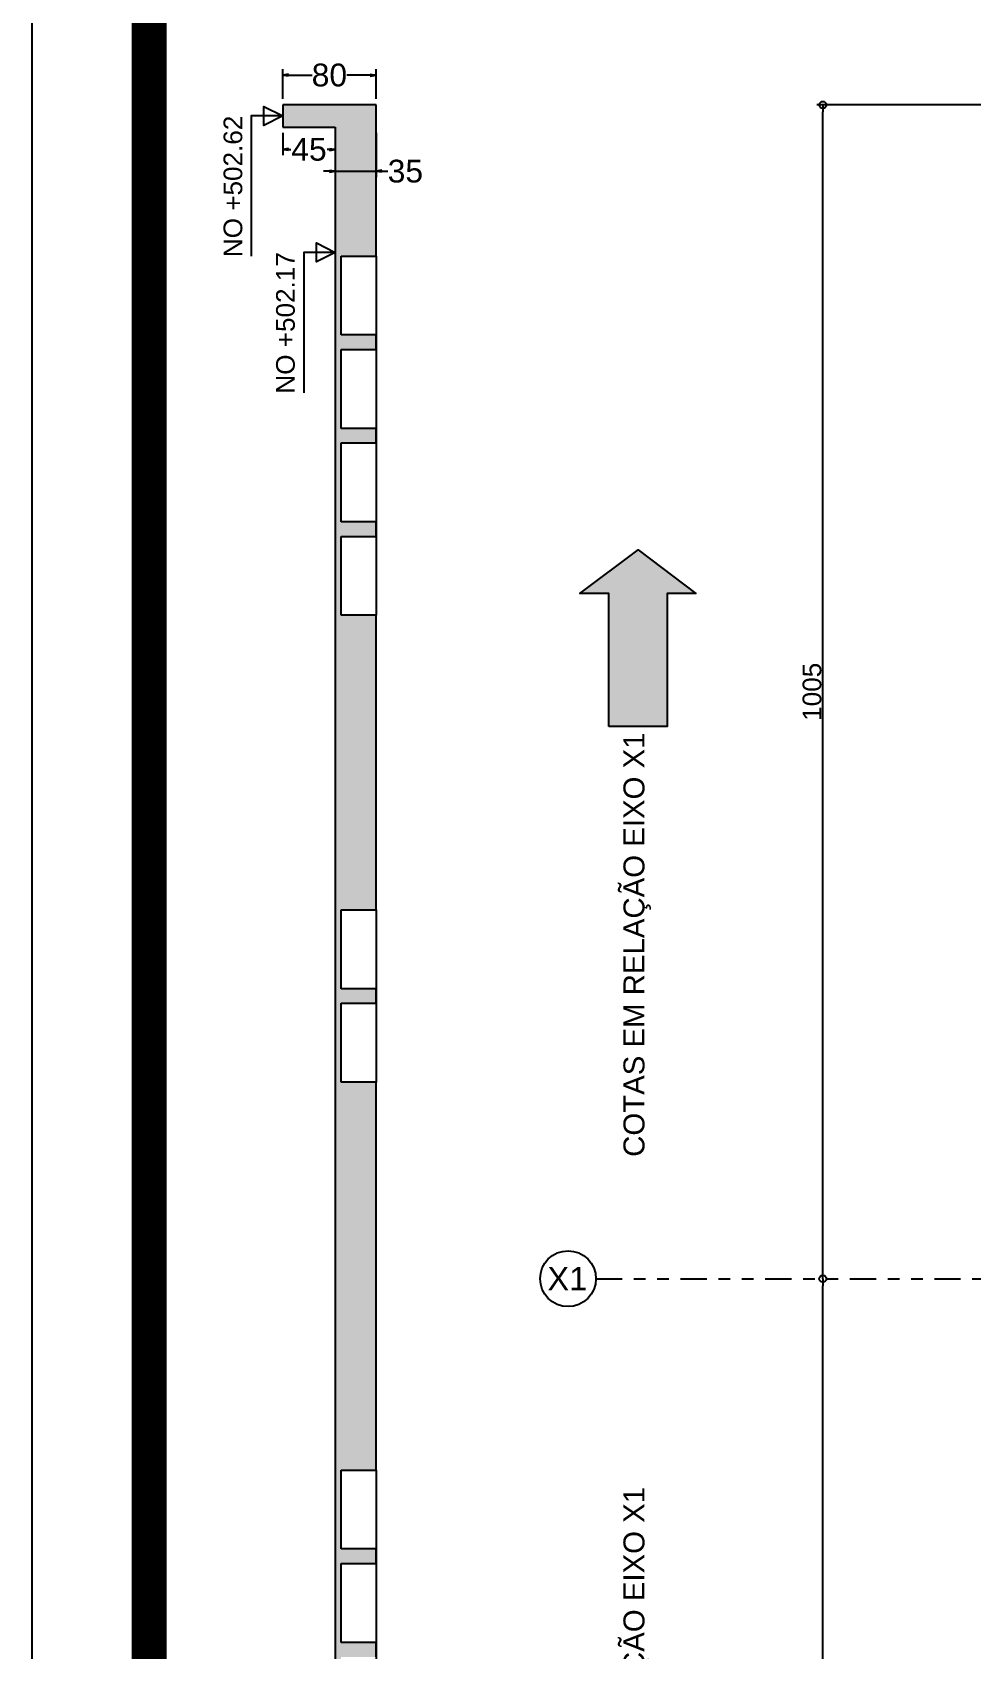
# Model space of a CAD drawing. Header units: millimetres. Extents: x -967 to 563, y -1588 to 506.
# Drawn here: x 22.39 to 30.44, y -235.16 to -221.31 of the extents above; entities that cross this region are included whole.
import ezdxf
from ezdxf.enums import TextEntityAlignment as Align

# ---------------------------------------------------------------- set-up
doc = ezdxf.new("R2010")
doc.units = ezdxf.units.MM
for name, pattern in [('CONTINU', [0]), ('CYPE_RAYAPUNTOPUNTO', [0.45, 0.225, -0.075, 0, -0.075, 0, -0.075]), ('DASHDOT', [1, 0.5, -0.25, 0, -0.25])]:
    doc.linetypes.add(name, pattern=pattern)
for name, color, linetype in [('00 - IMPPER - FOLHA - BORDAS', 1, 'Continuous'), ('18', 7, 'Continuous'), ('AR-COTA-EXE-50', 7, 'Continuous'), ('COMP_INDNIVEL', 4, 'Continuous'), ('COMP_NIVEL', 4, 'Continuous'), ('COTAS', 1, 'Continuous'), ('EIXOS', 8, 'DASHDOT'), ('TEXTO_EIXOS', 7, 'Continuous')]:
    doc.layers.add(name, color=color, linetype=linetype)
doc.styles.add('ARIAL', font='arial.ttf')
doc.styles.add('CYPETXT', font='arial.ttf', dxfattribs={"height": 0.2})
doc.dimstyles.new('AVILLA 100 2', dxfattribs={"dimtxt": 0.16, "dimasz": 0.06, "dimexe": 0.05, "dimexo": 0.05, "dimgap": 0.01, "dimtad": 3, "dimdec": 1, "dimlfac": 100, "dimzin": 9, "dimdsep": 46, "dimtxsty": 'ARIAL', "dimblk": 'ORIGIN', "dimcen": 1.5, "dimclrd": 10, "dimclre": 10, "dimclrt": 7, "dimadec": 0, "dimazin": 0, "dimtfac": 1, "dimtdec": 1, "dimtmove": 0, "dimatfit": 1, "dimfxl": 1, "dimarcsym": 0})
doc.dimstyles.new('COTAS CORTE', dxfattribs={"dimtxt": 0.133333, "dimasz": 0.05, "dimexe": 0.05, "dimexo": 0.05, "dimgap": 0.01, "dimtad": 0, "dimdec": 1, "dimlfac": 100, "dimzin": 9, "dimdsep": 46, "dimtxsty": 'ARIAL', "dimblk": 'OPEN', "dimcen": 1.5, "dimadec": 0, "dimazin": 0, "dimtfac": 1, "dimtdec": 1, "dimtmove": 0, "dimatfit": 1, "dimldrblk": 'OPEN', "dimfxl": 1, "dimarcsym": 0})

# ---------------------------------------------------------------- blocks, each defined once
blk = doc.blocks.new('a0 impper')
at = {"layer": '00 - IMPPER - FOLHA - BORDAS'}
blk.add_line((2702.589, 1150.411), (2702.589, 1199.811), dxfattribs=at)
at = {"layer": '00 - IMPPER - FOLHA - BORDAS', "const_width": 0.3}
blk.add_lwpolyline([(2703.589, 1116.711), (2818.989, 1116.711), (2818.989, 1198.811), (2703.589, 1198.811)], close=True, dxfattribs=at)
blk = doc.blocks.new('_Open')
at = {"color": 0, "linetype": 'ByBlock', "lineweight": -2}
for p, q in [((-1, 0.17), (0, 0)), ((-1, -0.17), (0, 0)), ((0, 0), (-1, 0))]:
    blk.add_line(p, q, dxfattribs=at)
blk = doc.blocks.new('*D895')
at = {"layer": 'AR-COTA-EXE-50', "color": 0, "linetype": 'ByBlock', "lineweight": -2, "transparency": 16777216}
for p, q in [((24.537, -222.172), (24.537, -222.364)), ((24.987, -222.172), (24.987, -222.364)), ((24.587, -222.314), (24.608, -222.314)), ((24.937, -222.314), (24.917, -222.314))]:
    blk.add_line(p, q, dxfattribs=at)
at = {"layer": 'Defpoints', "color": 0, "linetype": 'ByBlock', "transparency": 16777216}
for p in [(24.537, -222.122), (24.987, -222.122), (24.537, -222.314)]:
    blk.add_point(p, dxfattribs=at)
at = {"layer": 'AR-COTA-EXE-50', "color": 0, "linetype": 'ByBlock', "lineweight": -2, "transparency": 16777216, "xscale": 0.05, "yscale": 0.05, "zscale": 0.05, "rotation": 180}
blk.add_blockref('_Open', (24.537, -222.314), dxfattribs=at)
at = {"layer": 'AR-COTA-EXE-50', "color": 0, "linetype": 'ByBlock', "lineweight": -2, "transparency": 16777216, "xscale": 0.05, "yscale": 0.05, "zscale": 0.05}
blk.add_blockref('_Open', (24.987, -222.314), dxfattribs=at)
at = {"layer": 'AR-COTA-EXE-50', "color": 0, "linetype": 'ByBlock', "transparency": 16777216, "insert": (24.762, -222.314), "char_height": 0.195, "attachment_point": 5, "style": 'ARIAL'}
blk.add_mtext('45', dxfattribs=at)
blk = doc.blocks.new('*D896')
at = {"layer": 'AR-COTA-EXE-50', "color": 0, "linetype": 'ByBlock', "lineweight": -2, "transparency": 16777216}
for p, q in [((24.537, -221.882), (24.537, -221.628)), ((24.587, -221.678), (24.788, -221.678)), ((25.287, -221.678), (25.087, -221.678)), ((25.337, -221.882), (25.337, -221.628))]:
    blk.add_line(p, q, dxfattribs=at)
at = {"layer": 'Defpoints', "color": 0, "linetype": 'ByBlock', "transparency": 16777216}
for p in [(24.537, -221.678), (24.537, -221.932), (25.337, -221.932)]:
    blk.add_point(p, dxfattribs=at)
at = {"layer": 'AR-COTA-EXE-50', "color": 0, "linetype": 'ByBlock', "lineweight": -2, "transparency": 16777216, "xscale": 0.05, "yscale": 0.05, "zscale": 0.05, "rotation": 180}
blk.add_blockref('_Open', (24.537, -221.678), dxfattribs=at)
at = {"layer": 'AR-COTA-EXE-50', "color": 0, "linetype": 'ByBlock', "lineweight": -2, "transparency": 16777216, "xscale": 0.05, "yscale": 0.05, "zscale": 0.05}
blk.add_blockref('_Open', (25.337, -221.678), dxfattribs=at)
at = {"layer": 'AR-COTA-EXE-50', "color": 0, "linetype": 'ByBlock', "transparency": 16777216, "insert": (24.937, -221.678), "char_height": 0.195, "attachment_point": 5, "style": 'ARIAL'}
blk.add_mtext('80', dxfattribs=at)
blk = doc.blocks.new('*D897')
at = {"layer": 'AR-COTA-EXE-50', "color": 0, "linetype": 'ByBlock', "lineweight": -2, "transparency": 16777216}
for p, q in [((24.987, -222.172), (24.987, -222.551)), ((25.337, -222.172), (25.337, -222.551)), ((24.937, -222.501), (24.887, -222.501)), ((24.987, -222.501), (25.337, -222.501)), ((25.387, -222.501), (25.437, -222.501))]:
    blk.add_line(p, q, dxfattribs=at)
at = {"layer": 'Defpoints', "color": 0, "linetype": 'ByBlock', "transparency": 16777216}
for p in [(24.987, -222.122), (25.337, -222.122), (24.987, -222.501)]:
    blk.add_point(p, dxfattribs=at)
at = {"layer": 'AR-COTA-EXE-50', "color": 0, "linetype": 'ByBlock', "lineweight": -2, "transparency": 16777216, "xscale": 0.05, "yscale": 0.05, "zscale": 0.05}
blk.add_blockref('_Open', (24.987, -222.501), dxfattribs=at)
at = {"layer": 'AR-COTA-EXE-50', "color": 0, "linetype": 'ByBlock', "lineweight": -2, "transparency": 16777216, "xscale": 0.05, "yscale": 0.05, "zscale": 0.05, "rotation": 180}
blk.add_blockref('_Open', (25.337, -222.501), dxfattribs=at)
at = {"layer": 'AR-COTA-EXE-50', "color": 0, "linetype": 'ByBlock', "transparency": 16777216, "insert": (25.588, -222.501), "char_height": 0.195, "attachment_point": 5, "style": 'ARIAL'}
blk.add_mtext('35', dxfattribs=at)
blk = doc.blocks.new('_Origin')
at = {"color": 0, "linetype": 'ByBlock', "lineweight": -2}
blk.add_line((0, 0), (-1, 0), dxfattribs=at)
blk.add_circle((0, 0), 0.5, dxfattribs=at)
blk = doc.blocks.new('*D52')
at = {"layer": 'COTAS', "color": 10, "linetype": 'ByBlock', "lineweight": -2, "transparency": 16777216}
for p, q in [((702.869, -135.1), (701.288, -135.1)), ((701.338, -145.09), (701.338, -135.16))]:
    blk.add_line(p, q, dxfattribs=at)
at = {"layer": 'Defpoints', "color": 0, "linetype": 'ByBlock', "transparency": 16777216}
for p in [(701.338, -135.1), (702.919, -135.1), (701.338, -145.15)]:
    blk.add_point(p, dxfattribs=at)
at = {"layer": 'COTAS', "color": 10, "linetype": 'ByBlock', "lineweight": -2, "transparency": 16777216, "xscale": 0.06, "yscale": 0.06, "zscale": 0.06}
for p, rotation in [((701.338, -135.1), 90), ((701.338, -145.15), 270)]:
    blk.add_blockref('_Origin', p, dxfattribs=dict(at, rotation=rotation))
at = {"layer": 'COTAS', "color": 7, "linetype": 'ByBlock', "transparency": 16777216, "insert": (701.246, -140.125), "char_height": 0.16, "attachment_point": 5, "rotation": 90, "style": 'ARIAL'}
blk.add_mtext('1005', dxfattribs=at)
blk = doc.blocks.new('*D55')
at = {"layer": 'COTAS', "color": 10, "linetype": 'ByBlock', "lineweight": -2, "transparency": 16777216}
blk.add_line((701.338, -159.3), (701.338, -145.21), dxfattribs=at)
at = {"layer": 'Defpoints', "color": 0, "linetype": 'ByBlock', "transparency": 16777216}
for p in [(701.338, -145.15), (701.338, -145.15), (701.338, -159.36)]:
    blk.add_point(p, dxfattribs=at)
at = {"layer": 'COTAS', "color": 10, "linetype": 'ByBlock', "lineweight": -2, "transparency": 16777216, "xscale": 0.06, "yscale": 0.06, "zscale": 0.06}
for p, rotation in [((701.338, -145.15), 90), ((701.338, -159.36), 270)]:
    blk.add_blockref('_Origin', p, dxfattribs=dict(at, rotation=rotation))
at = {"layer": 'COTAS', "color": 7, "linetype": 'ByBlock', "transparency": 16777216, "insert": (701.248, -152.255), "char_height": 0.16, "attachment_point": 5, "rotation": 90, "style": 'ARIAL'}
blk.add_mtext('1421', dxfattribs=at)
blk = doc.blocks.new('EIXOS DE OBRA TERREO1')
at = {"linetype": 'CONTINU', "ltscale": 0.05}
h = blk.add_hatch(color=8, dxfattribs=at)
h.dxf.hatch_style = 1
h.paths.add_polyline_path([(699.5048, -140.4208), (699.5048, -139.2833), (699.2548, -139.2833), (699.7548, -138.9083), (700.2492, -139.2833), (700.0048, -139.2833), (700.0048, -140.4208)])
blk.add_lwpolyline([(699.5048, -140.4208), (699.5048, -139.2833), (699.2548, -139.2833), (699.7548, -138.9083), (700.2492, -139.2833), (700.0048, -139.2833), (700.0048, -140.4208)], close=True)
at = {"layer": 'EIXOS', "linetype": 'CYPE_RAYAPUNTOPUNTO'}
blk.add_line((699.3939, -145.1497), (774.5346, -145.1497), dxfattribs=at)
at = {"layer": 'EIXOS', "linetype": 'CONTINU', "ltscale": 0.05}
blk.add_circle((699.1549, -145.1497), 0.239, dxfattribs=at)
at = {"layer": 'TEXTO_EIXOS', "style": 'CYPETXT'}
blk.add_text('X1', height=0.2, dxfattribs=at).set_placement((699.1493, -145.1497), align=Align.MIDDLE_CENTER)
at = {"layer": 'TEXTO_EIXOS', "char_height": 0.18, "width": 4.311429, "attachment_point": 5, "rotation": 90, "style": 'CYPETXT'}
for insert in [(699.7477, -142.29), (699.7477, -148.749)]:
    blk.add_mtext('COTAS EM RELAÇÃO EIXO X1', dxfattribs=dict(at, insert=insert))
at = {"layer": 'COTAS', "linetype": 'ByBlock'}
for base, p1, p2, picture, middle in [((701.3379, -135.0997), (701.3379, -145.1497), (702.919, -135.0997), '*D52', (701.2462, -140.1247)), ((701.3379, -145.1497), (701.3379, -159.3597), (701.3379, -145.1497), '*D55', (701.2476, -152.2547))]:
    dim = blk.add_linear_dim(base=base, p1=p1, p2=p2, angle=90, dimstyle='AVILLA 100 2', override={"dimtmove": 1}, dxfattribs=at)
    dim.commit()
    dim.dimension.update_dxf_attribs({"geometry": picture, "text_midpoint": middle})

msp = doc.modelspace()

# ---------------------------------------------------------------- hatches: boundary and pattern name
at = {"linetype": 'ByBlock'}
h = msp.add_hatch(color=8, dxfattribs=at)
h.dxf.hatch_style = 1
h.paths.add_polyline_path([(25.3375, -222.1221), (25.3375, -221.9321), (24.5375, -221.9321), (24.5375, -222.1221), (24.9875, -222.1221), (24.9875, -241.67), (24.7875, -241.67), (24.7875, -241.79), (24.9875, -241.79), (24.9875, -241.791), (25.3375, -241.791), (25.3375, -236.6946), (25.0375, -236.6946), (25.0375, -236.0201), (25.3375, -236.0201), (25.3375, -235.8951), (25.0375, -235.8951), (25.0375, -235.2206), (25.3375, -235.2206), (25.3375, -235.0956), (25.0375, -235.0956), (25.0375, -234.4211), (25.3375, -234.4211), (25.3375, -234.2961), (25.0375, -234.2961), (25.0375, -233.6216), (25.3375, -233.6216), (25.3375, -230.2986), (25.0375, -230.2986), (25.0375, -229.6241), (25.3375, -229.6241), (25.3375, -229.4991), (25.0375, -229.4991), (25.0375, -228.8246), (25.3375, -228.8246), (25.3375, -226.3011), (25.0375, -226.3011), (25.0375, -225.6266), (25.3375, -225.6266), (25.3375, -225.5016), (25.0375, -225.5016), (25.0375, -224.8271), (25.3375, -224.8271), (25.3375, -224.7021), (25.0375, -224.7021), (25.0375, -224.0276), (25.3375, -224.0276), (25.3375, -223.9026), (25.0375, -223.9026), (25.0375, -223.2281), (25.3375, -223.2281)])
h.paths.add_polyline_path([(25.3874, -242.0647), (25.7879, -242.0647), (25.7879, -241.6629), (25.3874, -241.6629)], flags=9)
h.paths.add_polyline_path([(25.3873, -241.4448), (25.7878, -241.4448), (25.7878, -241.043), (25.3873, -241.043)], flags=9)
h.paths.add_polyline_path([(25.3873, -222.704), (25.7878, -222.704), (25.7878, -222.3022), (25.3873, -222.3022)], flags=9)

# ---------------------------------------------------------------- linework, layer by layer
at = {"layer": '18'}
for p, q in [((25.3375, -221.9321), (24.5375, -221.9321)), ((24.5375, -221.9321), (24.5375, -222.1221)), ((25.3375, -222.1221), (25.3375, -221.9321)), ((24.5375, -222.1221), (24.9875, -222.1221)), ((24.9875, -222.1221), (24.9875, -241.67)), ((25.3375, -223.2281), (25.3375, -222.1221)), ((25.0375, -223.9026), (25.0375, -223.2281)), ((25.0375, -223.2281), (25.3375, -223.2281)), ((25.3375, -223.2281), (25.3375, -226.3011)), ((25.3375, -223.9026), (25.0375, -223.9026)), ((25.0375, -224.7021), (25.0375, -224.0276)), ((25.0375, -224.0276), (25.3375, -224.0276)), ((25.3375, -224.0276), (25.3375, -223.9026)), ((25.3375, -224.7021), (25.0375, -224.7021)), ((25.3375, -224.8271), (25.3375, -224.7021)), ((25.0375, -225.5016), (25.0375, -224.8271)), ((25.0375, -224.8271), (25.3375, -224.8271)), ((25.3375, -225.5016), (25.0375, -225.5016)), ((25.3375, -225.6266), (25.3375, -225.5016)), ((25.0375, -226.3011), (25.0375, -225.6266)), ((25.0375, -225.6266), (25.3375, -225.6266)), ((25.3375, -226.3011), (25.0375, -226.3011)), ((25.3375, -228.8246), (25.3375, -226.3011)), ((25.0375, -229.4991), (25.0375, -228.8246)), ((25.0375, -228.8246), (25.3375, -228.8246)), ((25.3375, -228.8246), (25.3375, -230.2986)), ((25.3375, -229.4991), (25.0375, -229.4991)), ((25.3375, -229.6241), (25.3375, -229.4991)), ((25.0375, -230.2986), (25.0375, -229.6241)), ((25.0375, -229.6241), (25.3375, -229.6241)), ((25.3375, -230.2986), (25.0375, -230.2986)), ((25.3375, -233.6216), (25.3375, -230.2986)), ((25.0375, -234.2961), (25.0375, -233.6216)), ((25.0375, -233.6216), (25.3375, -233.6216)), ((25.3375, -233.6216), (25.3375, -236.6946)), ((25.3375, -234.2961), (25.0375, -234.2961)), ((25.0375, -235.0956), (25.0375, -234.4211)), ((25.0375, -234.4211), (25.3375, -234.4211)), ((25.3375, -234.4211), (25.3375, -234.2961)), ((25.3375, -235.0956), (25.0375, -235.0956)), ((25.3375, -235.2206), (25.3375, -235.0956))]:
    msp.add_line(p, q, dxfattribs=at)
at = {"layer": 'COMP_INDNIVEL'}
for points in [[(24.5375, -222.0271), (24.3755, -222.1081), (24.3755, -221.9461), (24.5375, -222.0271)], [(24.9875, -223.1957), (24.8255, -223.2767), (24.8255, -223.1147), (24.9875, -223.1957)]]:
    msp.add_lwpolyline(points, close=True, dxfattribs=at)
for points in [[(24.5375, -222.0271), (24.2675, -222.0271), (24.2675, -223.2289)], [(24.9875, -223.1957), (24.7175, -223.1957), (24.7175, -224.3975)]]:
    msp.add_lwpolyline(points, dxfattribs=at)

# ---------------------------------------------------------------- block references
msp.add_blockref('a0 impper', (-2680.1975, -1411.0778))
at = {"color": 9, "linetype": 'ByBlock'}
msp.add_blockref('EIXOS DE OBRA TERREO1', (-672.1735, -86.8324), dxfattribs=at)

# ---------------------------------------------------------------- texts
at = {"layer": 'COMP_NIVEL', "style": 'ARIAL'}
for s, p in [('NO +502.62', (24.1904, -222.0248)), ('NO +502.17', (24.6404, -223.1934))]:
    msp.add_text(s, height=0.16, rotation=90, dxfattribs=at).set_placement(p, align=Align.RIGHT)

# ---------------------------------------------------------------- dimensions: what is measured, and where the dimension line sits
at = {"layer": 'AR-COTA-EXE-50', "color": 0, "linetype": 'ByBlock'}
for base, p1, p2, picture, middle in [((24.5375, -221.6784), (25.3375, -221.9321), (24.5375, -221.9321), '*D896', (24.9375, -221.6784)), ((24.5375, -222.3144), (24.9875, -222.1221), (24.5375, -222.1221), '*D895', (24.7625, -222.3144))]:
    dim = msp.add_linear_dim(base=base, p1=p1, p2=p2, dimstyle='COTAS CORTE', override={"dimtxt": 0.195}, dxfattribs=at)
    dim.commit()
    dim.dimension.update_dxf_attribs({"geometry": picture, "text_midpoint": middle})
dim = msp.add_linear_dim(base=(24.9875, -222.5013), p1=(25.3375, -222.1221), p2=(24.9875, -222.1221), dimstyle='COTAS CORTE', override={"dimtxt": 0.195}, dxfattribs=at)
dim.commit()
dim.dimension.update_dxf_attribs({"geometry": '*D897', "text_midpoint": (25.5878, -222.5013), "dimtype": 160})

doc.saveas('drawing.dxf')
